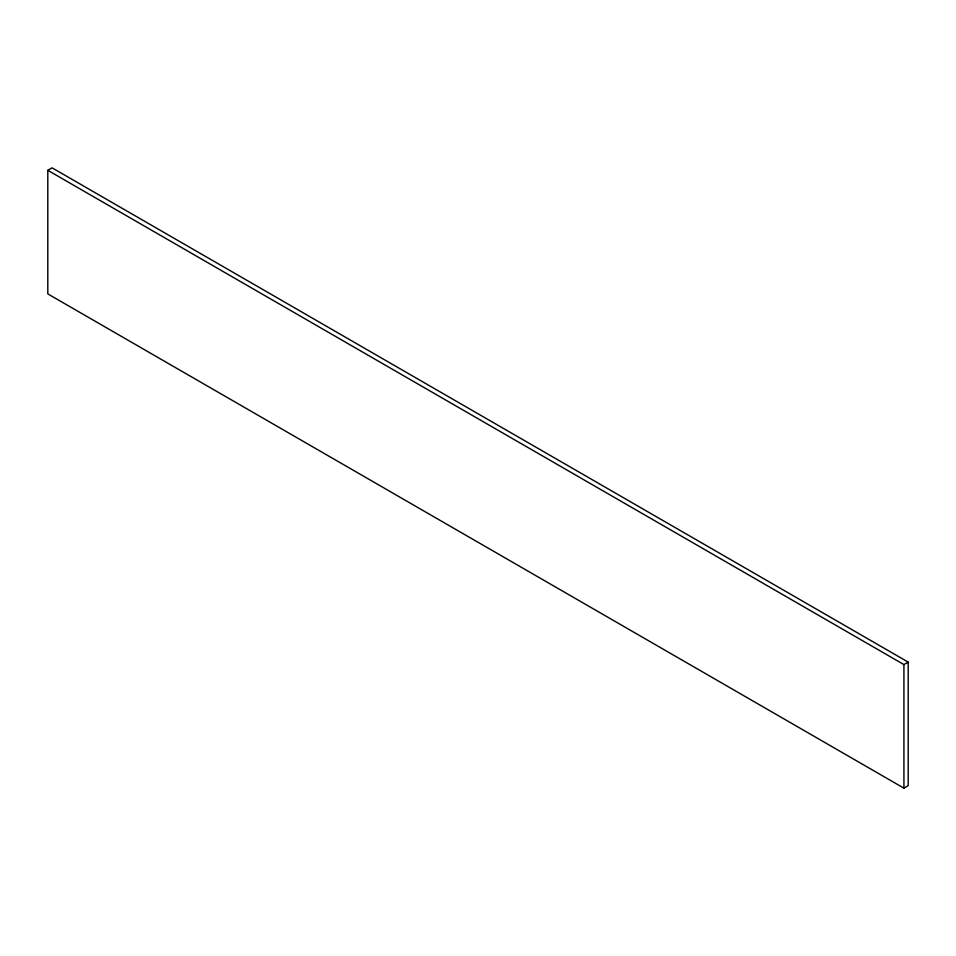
<?xml version="1.0" encoding="UTF-8"?>
<svg xmlns="http://www.w3.org/2000/svg" width="956" height="956" viewBox="0 0 956 956"><rect width="100%" height="100%" fill="white"/><g stroke="black" fill="none" stroke-linecap="round" stroke-linejoin="round"><path stroke-width="1.43" d="M47.8 170.311L52.078 167.838L908.2 662.114L908.2 785.689L903.922 788.162L47.8 293.886L47.8 170.311L903.922 664.587L908.2 662.114M903.922 664.587L903.922 788.162"/></g></svg>
